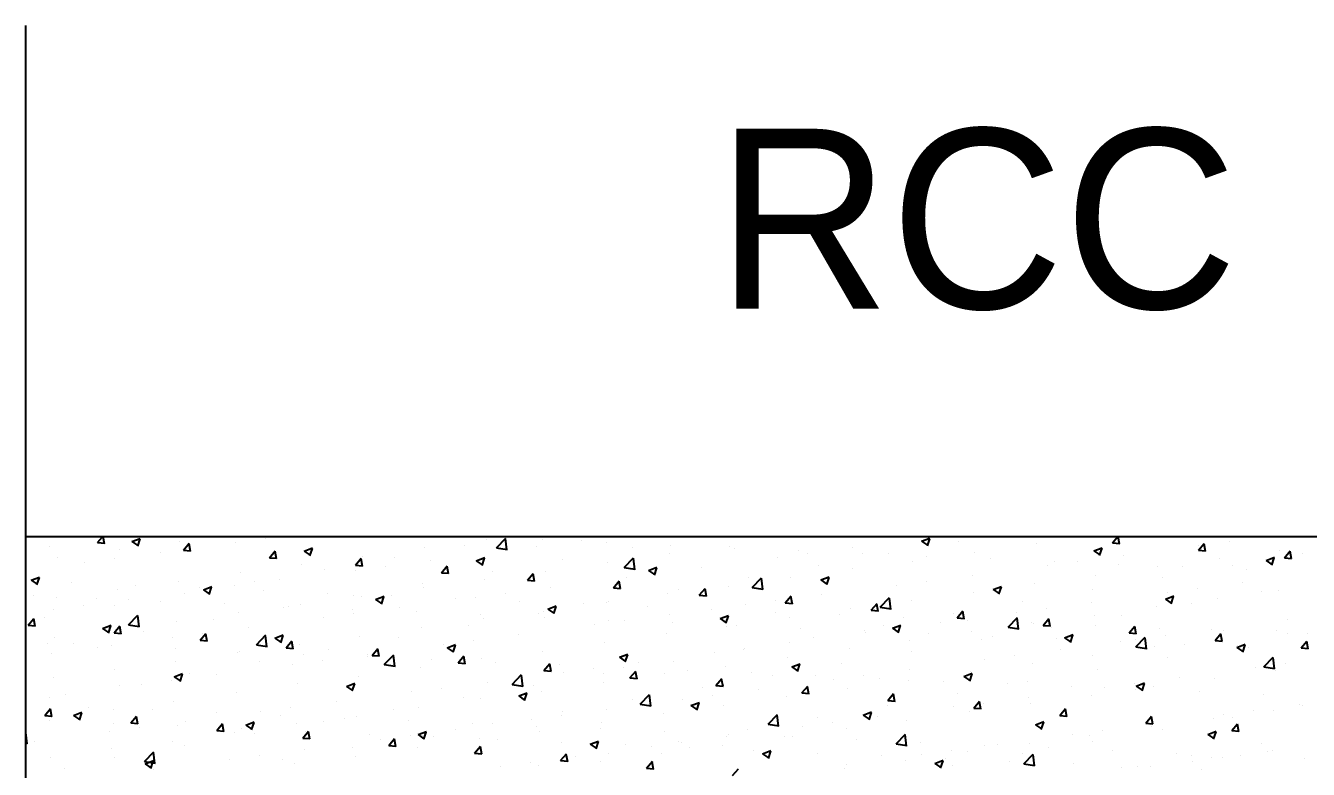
# Model space of a CAD drawing. Header units: metres. Extents: x 2267204 to 2267561, y 3771 to 3959.
# Drawn here: x 2267520.903 to 2267522.144, y 3936.453 to 3937.172 of the extents above; entities that cross this region are included whole.
import ezdxf

# ---------------------------------------------------------------- set-up
doc = ezdxf.new("R2010")
doc.units = ezdxf.units.M
doc.header["$LTSCALE"] = 3.5
doc.header["$MEASUREMENT"] = 0
doc.layers.get('0').update_dxf_attribs({"linetype": 'CONTINUOUS'})
doc.styles.add('Romantic', font='GOTHIC.TTF')

# ---------------------------------------------------------------- blocks, each defined once
blk = doc.blocks.new('A$C267C1C9C')
for p, q in [((4834.478, 2253.551), (4834.478, 2408.139)), ((4996.479, 2388.671), (4834.478, 2388.671)), ((4837.215, 2388.45), (4837.401, 2388.671)), ((4837.484, 2388.403), (4837.435, 2388.671)), ((4851.748, 2388.654), (4851.748, 2388.654)), ((4863.673, 2388.652), (4863.673, 2388.652)), ((4875.885, 2388.446), (4876.074, 2388.671)), ((4876.154, 2388.399), (4876.104, 2388.671)), ((4835.393, 2388.318), (4835.393, 2388.318)), ((4837.215, 2388.45), (4837.488, 2388.426)), ((4838.037, 2388.189), (4838.037, 2388.189)), ((4838.522, 2388.489), (4838.841, 2388.612)), ((4838.522, 2388.489), (4838.749, 2388.336)), ((4838.745, 2388.314), (4838.838, 2388.59)), ((4840.344, 2388.482), (4840.344, 2388.482)), ((4840.49, 2388.163), (4840.711, 2388.425)), ((4840.49, 2388.163), (4840.763, 2388.139)), ((4840.76, 2388.117), (4840.707, 2388.403)), ((4842.487, 2388.449), (4842.487, 2388.449)), ((4843.63, 2388.599), (4843.63, 2388.599)), ((4845.084, 2388.123), (4845.404, 2388.246)), ((4845.308, 2387.948), (4845.4, 2388.224)), ((4849.683, 2388.26), (4849.683, 2388.26)), ((4851.182, 2388.336), (4851.182, 2388.336)), ((4852.027, 2388.582), (4852.027, 2388.582)), ((4852.41, 2388.254), (4852.766, 2388.625)), ((4852.41, 2388.254), (4852.817, 2388.191)), ((4852.813, 2388.173), (4852.762, 2388.607)), ((4852.799, 2388.163), (4852.799, 2388.163)), ((4853.942, 2388.314), (4853.942, 2388.314)), ((4854.185, 2388.551), (4854.185, 2388.551)), ((4855.671, 2388.541), (4855.671, 2388.541)), ((4856.623, 2388.448), (4856.623, 2388.448)), ((4857.603, 2388.248), (4857.603, 2388.248)), ((4859.06, 2388.345), (4859.06, 2388.345)), ((4861.301, 2388.31), (4861.301, 2388.31)), ((4861.498, 2388.242), (4861.498, 2388.242)), ((4865.983, 2388.256), (4865.983, 2388.256)), ((4868.608, 2388.499), (4868.928, 2388.622)), ((4868.608, 2388.499), (4868.836, 2388.346)), ((4868.832, 2388.323), (4868.924, 2388.599)), ((4868.867, 2388.636), (4868.867, 2388.636)), ((4869.999, 2388.478), (4869.999, 2388.478)), ((4872.985, 2388.41), (4872.985, 2388.41)), ((4875.171, 2388.133), (4875.491, 2388.256)), ((4875.394, 2387.958), (4875.487, 2388.234)), ((4875.885, 2388.446), (4876.158, 2388.422)), ((4879.16, 2388.159), (4879.38, 2388.422)), ((4879.16, 2388.159), (4879.433, 2388.135)), ((4879.178, 2388.35), (4879.178, 2388.35)), ((4879.429, 2388.113), (4879.377, 2388.399)), ((4880.322, 2388.501), (4880.322, 2388.501)), ((4835.693, 2387.868), (4835.693, 2387.868)), ((4836.73, 2387.691), (4836.73, 2387.691)), ((4837.874, 2387.841), (4837.874, 2387.841)), ((4839.603, 2388.069), (4839.603, 2388.069)), ((4843.766, 2387.876), (4843.986, 2388.139)), ((4843.766, 2387.876), (4844.039, 2387.853)), ((4844.035, 2387.83), (4843.982, 2388.116)), ((4845.084, 2388.123), (4845.311, 2387.97)), ((4847.041, 2387.59), (4847.261, 2387.852)), ((4847.31, 2387.544), (4847.257, 2387.83)), ((4847.311, 2387.918), (4847.311, 2387.918)), ((4848.519, 2387.879), (4848.519, 2387.879)), ((4849.915, 2387.784), (4849.915, 2387.784)), ((4851.647, 2387.758), (4851.966, 2387.88)), ((4851.647, 2387.758), (4851.874, 2387.605)), ((4851.87, 2387.582), (4851.963, 2387.858)), ((4854.94, 2387.791), (4854.94, 2387.791)), ((4856.65, 2387.696), (4856.65, 2387.696)), ((4857.284, 2387.498), (4857.64, 2387.869)), ((4857.686, 2387.418), (4857.636, 2387.851)), ((4858.995, 2388.018), (4858.995, 2388.018)), ((4863.11, 2387.878), (4863.11, 2387.878)), ((4863.936, 2388.139), (4863.936, 2388.139)), ((4864.253, 2388.028), (4864.253, 2388.028)), ((4866.373, 2388.036), (4866.373, 2388.036)), ((4867.336, 2388.021), (4867.336, 2388.021)), ((4868.268, 2387.746), (4868.268, 2387.746)), ((4868.811, 2387.933), (4868.811, 2387.933)), ((4870.64, 2388.089), (4870.64, 2388.089)), ((4871.249, 2387.83), (4871.249, 2387.83)), ((4873.686, 2387.727), (4873.686, 2387.727)), ((4874.565, 2387.743), (4874.565, 2387.743)), ((4875.171, 2388.133), (4875.398, 2387.98)), ((4876.295, 2387.971), (4876.295, 2387.971)), ((4879.952, 2387.846), (4879.952, 2387.846)), ((4881.733, 2387.768), (4882.053, 2387.89)), ((4881.733, 2387.768), (4881.96, 2387.614)), ((4881.957, 2387.592), (4882.049, 2387.868)), ((4882.258, 2388.138), (4882.258, 2388.138)), ((4882.436, 2387.873), (4882.656, 2388.135)), ((4882.436, 2387.873), (4882.708, 2387.849)), ((4882.705, 2387.826), (4882.652, 2388.113)), ((4883.125, 2388.039), (4883.125, 2388.039)), ((4842.66, 2387.304), (4842.66, 2387.304)), ((4845.005, 2387.625), (4845.005, 2387.625)), ((4845.856, 2387.422), (4845.856, 2387.422)), ((4847.041, 2387.59), (4847.314, 2387.566)), ((4847.042, 2387.405), (4847.042, 2387.405)), ((4848.185, 2387.556), (4848.185, 2387.556)), ((4850.316, 2387.303), (4850.536, 2387.566)), ((4850.316, 2387.303), (4850.589, 2387.28)), ((4850.586, 2387.257), (4850.533, 2387.543)), ((4852.276, 2387.334), (4852.276, 2387.334)), ((4853.592, 2387.017), (4853.812, 2387.279)), ((4853.861, 2386.971), (4853.808, 2387.257)), ((4854.278, 2387.354), (4854.278, 2387.354)), ((4857.284, 2387.498), (4857.69, 2387.435)), ((4858.209, 2387.392), (4858.529, 2387.515)), ((4858.209, 2387.392), (4858.436, 2387.239)), ((4858.433, 2387.216), (4858.525, 2387.492)), ((4858.497, 2387.271), (4858.497, 2387.271)), ((4860.226, 2387.498), (4860.226, 2387.498)), ((4864.673, 2387.564), (4864.673, 2387.564)), ((4865.962, 2387.454), (4865.962, 2387.454)), ((4870.538, 2387.213), (4870.538, 2387.213)), ((4873.422, 2387.593), (4873.422, 2387.593)), ((4875.236, 2387.182), (4875.236, 2387.182)), ((4876.124, 2387.624), (4876.124, 2387.624)), ((4877.607, 2387.525), (4877.607, 2387.525)), ((4878.562, 2387.521), (4878.562, 2387.521)), ((4880.462, 2387.582), (4880.462, 2387.582)), ((4880.999, 2387.418), (4880.999, 2387.418)), ((4834.685, 2387.016), (4835.005, 2387.139)), ((4834.685, 2387.016), (4834.912, 2386.863)), ((4834.908, 2386.841), (4835.001, 2387.117)), ((4836.232, 2386.938), (4836.232, 2386.938)), ((4838.67, 2386.835), (4838.67, 2386.835)), ((4840.288, 2386.962), (4840.288, 2386.962)), ((4841.108, 2386.732), (4841.108, 2386.732)), ((4841.247, 2386.651), (4841.567, 2386.773)), ((4841.471, 2386.475), (4841.563, 2386.751)), ((4842.429, 2386.798), (4842.429, 2386.798)), ((4843.193, 2386.965), (4843.193, 2386.965)), ((4844.158, 2387.026), (4844.158, 2387.026)), ((4849.613, 2386.877), (4849.613, 2386.877)), ((4849.627, 2386.74), (4849.627, 2386.74)), ((4851.972, 2387.061), (4851.972, 2387.061)), ((4853.592, 2387.017), (4853.865, 2386.993)), ((4854.47, 2386.74), (4854.47, 2386.74)), ((4856.867, 2386.73), (4857.087, 2386.993)), ((4856.867, 2386.73), (4857.14, 2386.706)), ((4857.136, 2386.684), (4857.083, 2386.97)), ((4857.354, 2387.12), (4857.354, 2387.12)), ((4860.142, 2386.444), (4860.362, 2386.706)), ((4861.246, 2386.79), (4861.246, 2386.79)), ((4862.01, 2387.107), (4862.01, 2387.107)), ((4862.157, 2386.743), (4862.513, 2387.113)), ((4862.157, 2386.743), (4862.563, 2386.68)), ((4862.559, 2386.662), (4862.509, 2387.095)), ((4863.617, 2387.132), (4863.617, 2387.132)), ((4864.772, 2387.026), (4865.091, 2387.149)), ((4864.772, 2387.026), (4864.999, 2386.873)), ((4864.995, 2386.851), (4865.088, 2387.127)), ((4867.666, 2386.835), (4867.666, 2386.835)), ((4868.809, 2386.985), (4868.809, 2386.985)), ((4871.334, 2386.661), (4871.654, 2386.783)), ((4871.557, 2386.485), (4871.65, 2386.761)), ((4872.929, 2386.89), (4872.929, 2386.89)), ((4877.799, 2387.125), (4877.799, 2387.125)), ((4879.12, 2386.7), (4879.12, 2386.7)), ((4880.85, 2386.928), (4880.85, 2386.928)), ((4834.758, 2386.428), (4834.758, 2386.428)), ((4835.637, 2386.348), (4835.637, 2386.348)), ((4837.195, 2386.325), (4837.195, 2386.325)), ((4837.982, 2386.669), (4837.982, 2386.669)), ((4838.402, 2386.268), (4838.402, 2386.268)), ((4839.633, 2386.222), (4839.633, 2386.222)), ((4840.53, 2386.508), (4840.53, 2386.508)), ((4841.247, 2386.651), (4841.475, 2386.497)), ((4841.286, 2386.648), (4841.286, 2386.648)), ((4843.545, 2386.629), (4843.545, 2386.629)), ((4845.983, 2386.526), (4845.983, 2386.526)), ((4846.95, 2386.42), (4846.95, 2386.42)), ((4847.256, 2386.398), (4847.256, 2386.398)), ((4847.81, 2386.285), (4848.13, 2386.408)), ((4847.81, 2386.285), (4848.037, 2386.132)), ((4848.033, 2386.109), (4848.126, 2386.385)), ((4848.421, 2386.423), (4848.421, 2386.423)), ((4850.858, 2386.32), (4850.858, 2386.32)), ((4851.597, 2386.362), (4851.597, 2386.362)), ((4852.74, 2386.513), (4852.74, 2386.513)), ((4853.296, 2386.217), (4853.296, 2386.217)), ((4858.939, 2386.498), (4858.939, 2386.498)), ((4859.347, 2386.65), (4859.347, 2386.65)), ((4860.142, 2386.444), (4860.415, 2386.42)), ((4860.411, 2386.397), (4860.359, 2386.684)), ((4863.052, 2386.227), (4863.052, 2386.227)), ((4863.417, 2386.157), (4863.638, 2386.42)), ((4863.687, 2386.111), (4863.634, 2386.397)), ((4864.782, 2386.455), (4864.782, 2386.455)), ((4867.031, 2385.987), (4867.386, 2386.357)), ((4867.433, 2385.906), (4867.382, 2386.34)), ((4868.213, 2386.226), (4868.213, 2386.226)), ((4870.585, 2386.568), (4870.585, 2386.568)), ((4871.334, 2386.661), (4871.561, 2386.507)), ((4872.473, 2386.211), (4872.473, 2386.211)), ((4875.136, 2386.668), (4875.136, 2386.668)), ((4877.897, 2386.295), (4878.216, 2386.418)), ((4877.897, 2386.295), (4878.124, 2386.142)), ((4877.977, 2386.549), (4877.977, 2386.549)), ((4878.12, 2386.119), (4878.213, 2386.395)), ((4879.896, 2386.326), (4879.896, 2386.326)), ((4881.557, 2386.58), (4881.557, 2386.58)), ((4882.203, 2386.618), (4882.203, 2386.618)), ((4835.529, 2385.89), (4835.529, 2385.89)), ((4836.672, 2386.04), (4836.672, 2386.04)), ((4837.867, 2386.051), (4837.867, 2386.051)), ((4842.071, 2386.119), (4842.071, 2386.119)), ((4842.605, 2385.784), (4842.605, 2385.784)), ((4844.287, 2385.962), (4844.287, 2385.962)), ((4844.508, 2386.016), (4844.508, 2386.016)), ((4844.949, 2386.105), (4844.949, 2386.105)), ((4846.946, 2385.913), (4846.946, 2385.913)), ((4846.984, 2385.755), (4846.984, 2385.755)), ((4848.713, 2385.983), (4848.713, 2385.983)), ((4849.383, 2385.81), (4849.383, 2385.81)), ((4854.02, 2385.736), (4854.02, 2385.736)), ((4854.223, 2385.834), (4854.223, 2385.834)), ((4854.372, 2385.919), (4854.692, 2386.042)), ((4854.372, 2385.919), (4854.599, 2385.766)), ((4854.596, 2385.744), (4854.688, 2386.02)), ((4855.734, 2386.114), (4855.734, 2386.114)), ((4856.595, 2386.176), (4856.595, 2386.176)), ((4856.683, 2386.193), (4856.683, 2386.193)), ((4858.171, 2386.011), (4858.171, 2386.011)), ((4860.609, 2385.908), (4860.609, 2385.908)), ((4861.909, 2386.077), (4861.909, 2386.077)), ((4863.046, 2385.805), (4863.046, 2385.805)), ((4863.417, 2386.157), (4863.69, 2386.133)), ((4865.906, 2385.934), (4865.906, 2385.934)), ((4866.693, 2385.871), (4866.913, 2386.133)), ((4866.693, 2385.871), (4866.966, 2385.847)), ((4866.962, 2385.824), (4866.909, 2386.111)), ((4867.031, 2385.987), (4867.437, 2385.924)), ((4869.81, 2385.754), (4869.81, 2385.754)), ((4869.968, 2385.584), (4870.188, 2385.846)), ((4870.237, 2385.538), (4870.184, 2385.824)), ((4872.221, 2385.792), (4872.221, 2385.792)), ((4873.364, 2385.942), (4873.364, 2385.942)), ((4875.093, 2386.17), (4875.093, 2386.17)), ((4877.552, 2386.005), (4877.552, 2386.005)), ((4878.893, 2386.123), (4878.893, 2386.123)), ((4834.573, 2385.301), (4834.794, 2385.564)), ((4834.573, 2385.301), (4834.846, 2385.277)), ((4834.843, 2385.255), (4834.79, 2385.541)), ((4835.204, 2385.594), (4835.204, 2385.594)), ((4837.411, 2385.178), (4837.73, 2385.301)), ((4837.634, 2385.002), (4837.727, 2385.278)), ((4837.849, 2385.015), (4838.069, 2385.277)), ((4838.118, 2384.968), (4838.065, 2385.255)), ((4838.396, 2385.318), (4838.751, 2385.688)), ((4838.396, 2385.318), (4838.802, 2385.255)), ((4838.798, 2385.237), (4838.747, 2385.671)), ((4840.233, 2385.441), (4840.233, 2385.441)), ((4841.624, 2385.505), (4841.624, 2385.505)), ((4842.957, 2385.225), (4842.957, 2385.225)), ((4845.841, 2385.604), (4845.841, 2385.604)), ((4849.572, 2385.22), (4849.572, 2385.22)), ((4851.357, 2385.279), (4851.357, 2385.279)), ((4851.821, 2385.707), (4851.821, 2385.707)), ((4851.916, 2385.541), (4851.916, 2385.541)), ((4854.259, 2385.604), (4854.259, 2385.604)), ((4856.153, 2385.319), (4856.153, 2385.319)), ((4856.696, 2385.501), (4856.696, 2385.501)), ((4857.296, 2385.47), (4857.296, 2385.47)), ((4859.025, 2385.697), (4859.025, 2385.697)), ((4859.134, 2385.398), (4859.134, 2385.398)), ((4860.935, 2385.553), (4861.255, 2385.676)), ((4860.935, 2385.553), (4861.162, 2385.4)), ((4861.158, 2385.378), (4861.251, 2385.654)), ((4861.19, 2385.27), (4861.19, 2385.27)), ((4861.572, 2385.295), (4861.572, 2385.295)), ((4863.562, 2385.612), (4863.562, 2385.612)), ((4865.484, 2385.702), (4865.484, 2385.702)), ((4867.147, 2385.297), (4867.147, 2385.297)), ((4867.497, 2385.188), (4867.817, 2385.311)), ((4867.721, 2385.012), (4867.813, 2385.288)), ((4867.922, 2385.599), (4867.922, 2385.599)), ((4869.337, 2385.412), (4869.337, 2385.412)), ((4869.968, 2385.584), (4870.241, 2385.56)), ((4870.359, 2385.496), (4870.359, 2385.496)), ((4871.904, 2385.231), (4872.26, 2385.602)), ((4871.904, 2385.231), (4872.31, 2385.168)), ((4872.306, 2385.15), (4872.256, 2385.584)), ((4872.797, 2385.393), (4872.797, 2385.393)), ((4872.874, 2385.37), (4872.874, 2385.37)), ((4873.243, 2385.298), (4873.463, 2385.56)), ((4873.243, 2385.298), (4873.516, 2385.274)), ((4873.513, 2385.251), (4873.46, 2385.537)), ((4875.18, 2385.662), (4875.18, 2385.662)), ((4875.235, 2385.29), (4875.235, 2385.29)), ((4876.23, 2385.665), (4876.23, 2385.665)), ((4876.519, 2385.011), (4876.739, 2385.273)), ((4876.788, 2384.965), (4876.735, 2385.251)), ((4882.532, 2385.506), (4882.532, 2385.506)), ((4835.582, 2384.828), (4835.582, 2384.828)), ((4837.411, 2385.178), (4837.638, 2385.025)), ((4837.849, 2385.015), (4838.122, 2384.991)), ((4837.926, 2385.149), (4837.926, 2385.149)), ((4838.961, 2385.048), (4838.961, 2385.048)), ((4840.084, 2384.847), (4840.084, 2384.847)), ((4841.124, 2384.728), (4841.344, 2384.991)), ((4841.228, 2384.997), (4841.228, 2384.997)), ((4841.393, 2384.682), (4841.34, 2384.968)), ((4843.269, 2384.562), (4843.625, 2384.933)), ((4843.671, 2384.481), (4843.621, 2384.915)), ((4843.973, 2384.812), (4844.293, 2384.935)), ((4843.973, 2384.812), (4844.2, 2384.659)), ((4844.196, 2384.637), (4844.289, 2384.912)), ((4847.2, 2384.877), (4847.2, 2384.877)), ((4848.694, 2384.822), (4848.694, 2384.822)), ((4853.269, 2384.939), (4853.269, 2384.939)), ((4858.884, 2384.977), (4858.884, 2384.977)), ((4864.009, 2385.192), (4864.009, 2385.192)), ((4864.484, 2384.84), (4864.484, 2384.84)), ((4866.447, 2385.089), (4866.447, 2385.089)), ((4866.464, 2385.034), (4866.464, 2385.034)), ((4867.497, 2385.188), (4867.724, 2385.035)), ((4867.607, 2385.184), (4867.607, 2385.184)), ((4868.885, 2384.986), (4868.885, 2384.986)), ((4870.529, 2385.048), (4870.529, 2385.048)), ((4870.904, 2384.751), (4870.904, 2384.751)), ((4871.322, 2384.883), (4871.322, 2384.883)), ((4873.567, 2385.208), (4873.567, 2385.208)), ((4873.76, 2384.78), (4873.76, 2384.78)), ((4874.06, 2384.822), (4874.38, 2384.945)), ((4874.06, 2384.822), (4874.287, 2384.669)), ((4874.283, 2384.646), (4874.376, 2384.922)), ((4876.519, 2385.011), (4876.791, 2384.987)), ((4876.776, 2384.748), (4876.776, 2384.748)), ((4876.778, 2384.475), (4877.133, 2384.846)), ((4877.18, 2384.394), (4877.129, 2384.828)), ((4877.672, 2385.188), (4877.672, 2385.188)), ((4877.919, 2384.899), (4877.919, 2384.899)), ((4879.648, 2385.127), (4879.648, 2385.127)), ((4879.794, 2384.724), (4880.014, 2384.987)), ((4879.841, 2384.806), (4879.841, 2384.806)), ((4880.063, 2384.678), (4880.01, 2384.964)), ((4880.11, 2385.085), (4880.11, 2385.085)), ((4882.147, 2385.098), (4882.147, 2385.098)), ((4882.548, 2384.982), (4882.548, 2384.982)), ((4883.3, 2384.982), (4883.3, 2384.982)), ((4835.324, 2384.617), (4835.324, 2384.617)), ((4836.298, 2384.591), (4836.298, 2384.591)), ((4837.2, 2384.467), (4837.2, 2384.467)), ((4837.762, 2384.514), (4837.762, 2384.514)), ((4840.199, 2384.411), (4840.199, 2384.411)), ((4841.124, 2384.728), (4841.397, 2384.704)), ((4842.549, 2384.264), (4842.549, 2384.264)), ((4842.637, 2384.308), (4842.637, 2384.308)), ((4843.269, 2384.562), (4843.675, 2384.499)), ((4844.399, 2384.442), (4844.619, 2384.704)), ((4844.399, 2384.442), (4844.672, 2384.418)), ((4844.669, 2384.395), (4844.616, 2384.682)), ((4844.894, 2384.585), (4844.894, 2384.585)), ((4846.031, 2384.364), (4846.031, 2384.364)), ((4847.675, 2384.155), (4847.895, 2384.418)), ((4847.944, 2384.109), (4847.891, 2384.395)), ((4850.396, 2384.561), (4850.396, 2384.561)), ((4850.536, 2384.446), (4850.855, 2384.569)), ((4850.536, 2384.446), (4850.763, 2384.293)), ((4850.759, 2384.271), (4850.852, 2384.547)), ((4851.539, 2384.712), (4851.539, 2384.712)), ((4854.167, 2384.314), (4854.167, 2384.314)), ((4856.539, 2384.656), (4856.539, 2384.656)), ((4860.708, 2384.276), (4860.708, 2384.276)), ((4861.821, 2384.383), (4861.821, 2384.383)), ((4861.851, 2384.426), (4861.851, 2384.426)), ((4863.58, 2384.654), (4863.58, 2384.654)), ((4865.851, 2384.414), (4865.851, 2384.414)), ((4868.157, 2384.706), (4868.157, 2384.706)), ((4868.241, 2384.294), (4868.241, 2384.294)), ((4873.892, 2384.369), (4873.892, 2384.369)), ((4876.197, 2384.677), (4876.197, 2384.677)), ((4876.778, 2384.475), (4877.184, 2384.412)), ((4877.496, 2384.484), (4877.496, 2384.484)), ((4878.635, 2384.574), (4878.635, 2384.574)), ((4879.794, 2384.724), (4880.067, 2384.701)), ((4880.622, 2384.456), (4880.942, 2384.579)), ((4880.622, 2384.456), (4880.849, 2384.303)), ((4880.637, 2384.525), (4880.637, 2384.525)), ((4880.846, 2384.281), (4880.938, 2384.557)), ((4881.073, 2384.471), (4881.073, 2384.471)), ((4883.069, 2384.438), (4883.289, 2384.7)), ((4883.069, 2384.438), (4883.342, 2384.414)), ((4883.338, 2384.392), (4883.286, 2384.678)), ((4835.471, 2384.239), (4835.471, 2384.239)), ((4840.177, 2383.921), (4840.177, 2383.921)), ((4843.368, 2383.907), (4843.368, 2383.907)), ((4844.64, 2383.803), (4844.64, 2383.803)), ((4845.075, 2384.205), (4845.075, 2384.205)), ((4845.783, 2383.954), (4845.783, 2383.954)), ((4847.512, 2384.182), (4847.512, 2384.182)), ((4847.512, 2384.102), (4847.512, 2384.102)), ((4847.675, 2384.155), (4847.948, 2384.131)), ((4848.142, 2383.806), (4848.498, 2384.177)), ((4848.142, 2383.806), (4848.549, 2383.743)), ((4848.545, 2383.725), (4848.494, 2384.159)), ((4849.95, 2383.999), (4849.95, 2383.999)), ((4850.95, 2383.869), (4851.17, 2384.131)), ((4850.95, 2383.869), (4851.223, 2383.845)), ((4851.219, 2383.822), (4851.166, 2384.108)), ((4851.861, 2384.021), (4851.861, 2384.021)), ((4852.387, 2383.896), (4852.387, 2383.896)), ((4854.225, 2383.582), (4854.445, 2383.844)), ((4854.494, 2383.536), (4854.442, 2383.822)), ((4854.825, 2383.793), (4854.825, 2383.793)), ((4857.098, 2384.081), (4857.418, 2384.203)), ((4857.098, 2384.081), (4857.325, 2383.927)), ((4857.321, 2383.905), (4857.414, 2384.181)), ((4857.824, 2383.896), (4857.824, 2383.896)), ((4859.158, 2383.925), (4859.158, 2383.925)), ((4863.506, 2384.092), (4863.506, 2384.092)), ((4863.661, 2383.715), (4863.98, 2383.838)), ((4863.884, 2383.539), (4863.977, 2383.815)), ((4865.578, 2383.837), (4865.578, 2383.837)), ((4871.019, 2383.991), (4871.019, 2383.991)), ((4872.163, 2384.141), (4872.163, 2384.141)), ((4872.818, 2383.85), (4872.818, 2383.85)), ((4875.125, 2384.142), (4875.125, 2384.142)), ((4877.974, 2384.067), (4877.974, 2384.067)), ((4881.651, 2383.719), (4882.007, 2384.09)), ((4882.053, 2383.638), (4882.003, 2384.072)), ((4882.474, 2383.856), (4882.474, 2383.856)), ((4835.526, 2383.307), (4835.526, 2383.307)), ((4837.871, 2383.629), (4837.871, 2383.629)), ((4840.136, 2383.339), (4840.456, 2383.462)), ((4840.136, 2383.339), (4840.363, 2383.186)), ((4840.36, 2383.164), (4840.452, 2383.44)), ((4840.705, 2383.45), (4840.705, 2383.45)), ((4841.756, 2383.424), (4841.756, 2383.424)), ((4847.145, 2383.357), (4847.145, 2383.357)), ((4849.516, 2383.7), (4849.516, 2383.7)), ((4853.016, 2383.05), (4853.372, 2383.421)), ((4853.418, 2382.969), (4853.367, 2383.403)), ((4854.225, 2383.582), (4854.498, 2383.558)), ((4854.951, 2383.518), (4854.951, 2383.518)), ((4856.094, 2383.669), (4856.094, 2383.669)), ((4856.495, 2383.468), (4856.495, 2383.468)), ((4857.263, 2383.69), (4857.263, 2383.69)), ((4857.5, 2383.296), (4857.721, 2383.558)), ((4857.5, 2383.296), (4857.773, 2383.272)), ((4857.77, 2383.249), (4857.717, 2383.535)), ((4858.828, 2383.457), (4858.828, 2383.457)), ((4859.7, 2383.587), (4859.7, 2383.587)), ((4860.776, 2383.009), (4860.996, 2383.271)), ((4861.135, 2383.75), (4861.135, 2383.75)), ((4862.138, 2383.484), (4862.138, 2383.484)), ((4862.915, 2383.38), (4862.915, 2383.38)), ((4863.661, 2383.715), (4863.888, 2383.562)), ((4864.576, 2383.381), (4864.576, 2383.381)), ((4866.406, 2383.383), (4866.406, 2383.383)), ((4867.013, 2383.278), (4867.013, 2383.278)), ((4868.136, 2383.611), (4868.136, 2383.611)), ((4870.223, 2383.349), (4870.543, 2383.472)), ((4870.223, 2383.349), (4870.45, 2383.196)), ((4870.446, 2383.174), (4870.539, 2383.45)), ((4870.474, 2383.528), (4870.474, 2383.528)), ((4875.311, 2383.61), (4875.311, 2383.61)), ((4878.447, 2383.326), (4878.447, 2383.326)), ((4879.785, 2383.286), (4879.785, 2383.286)), ((4881.331, 2383.705), (4881.331, 2383.705)), ((4881.651, 2383.719), (4882.057, 2383.656)), ((4882.092, 2383.578), (4882.092, 2383.578)), ((4838.042, 2382.993), (4838.042, 2382.993)), ((4838.883, 2383.045), (4838.883, 2383.045)), ((4840.026, 2383.196), (4840.026, 2383.196)), ((4844.838, 2383.065), (4844.838, 2383.065)), ((4846.699, 2382.974), (4847.019, 2383.096)), ((4846.699, 2382.974), (4846.926, 2382.82)), ((4846.922, 2382.798), (4847.015, 2383.074)), ((4850.338, 2382.911), (4850.338, 2382.911)), ((4852.067, 2383.138), (4852.067, 2383.138)), ((4853.016, 2383.05), (4853.422, 2382.987)), ((4853.832, 2383.011), (4853.832, 2383.011)), ((4854.112, 2382.793), (4854.112, 2382.793)), ((4856.484, 2383.136), (4856.484, 2383.136)), ((4860.252, 2382.923), (4860.252, 2382.923)), ((4860.776, 2383.009), (4861.049, 2382.985)), ((4861.045, 2382.963), (4860.992, 2383.249)), ((4862.379, 2382.853), (4862.379, 2382.853)), ((4864.051, 2382.722), (4864.271, 2382.985)), ((4864.32, 2382.676), (4864.267, 2382.962)), ((4865.263, 2383.233), (4865.263, 2383.233)), ((4865.795, 2382.893), (4865.795, 2382.893)), ((4868.102, 2383.186), (4868.102, 2383.186)), ((4869.451, 2383.175), (4869.451, 2383.175)), ((4871.889, 2383.072), (4871.889, 2383.072)), ((4872.648, 2383.153), (4872.648, 2383.153)), ((4874.326, 2382.969), (4874.326, 2382.969)), ((4875.575, 2382.947), (4875.575, 2382.947)), ((4876.718, 2383.098), (4876.718, 2383.098)), ((4876.764, 2382.866), (4876.764, 2382.866)), ((4876.785, 2382.984), (4877.105, 2383.106)), ((4876.785, 2382.984), (4877.013, 2382.83)), ((4877.009, 2382.808), (4877.101, 2383.084)), ((4877.441, 2382.964), (4877.441, 2382.964)), ((4835.379, 2382.536), (4835.379, 2382.536)), ((4835.999, 2382.666), (4835.999, 2382.666)), ((4840.122, 2382.401), (4840.122, 2382.401)), ((4842.494, 2382.744), (4842.494, 2382.744)), ((4846.311, 2382.38), (4846.311, 2382.38)), ((4849.195, 2382.76), (4849.195, 2382.76)), ((4851.169, 2382.554), (4851.169, 2382.554)), ((4851.805, 2382.501), (4851.805, 2382.501)), ((4853.261, 2382.608), (4853.581, 2382.731)), ((4853.261, 2382.608), (4853.488, 2382.455)), ((4853.485, 2382.432), (4853.577, 2382.708)), ((4857.589, 2382.466), (4857.589, 2382.466)), ((4857.889, 2382.294), (4858.245, 2382.665)), ((4857.889, 2382.294), (4858.295, 2382.231)), ((4858.291, 2382.214), (4858.241, 2382.647)), ((4859.506, 2382.475), (4859.506, 2382.475)), ((4859.824, 2382.242), (4860.143, 2382.365)), ((4860.047, 2382.067), (4860.14, 2382.343)), ((4860.65, 2382.625), (4860.65, 2382.625)), ((4863.451, 2382.572), (4863.451, 2382.572)), ((4864.051, 2382.722), (4864.324, 2382.699)), ((4867.326, 2382.436), (4867.546, 2382.698)), ((4867.326, 2382.436), (4867.599, 2382.412)), ((4867.596, 2382.389), (4867.543, 2382.676)), ((4869.985, 2382.696), (4869.985, 2382.696)), ((4870.602, 2382.149), (4870.822, 2382.412)), ((4870.871, 2382.103), (4870.818, 2382.389)), ((4870.961, 2382.34), (4870.961, 2382.34)), ((4872.691, 2382.568), (4872.691, 2382.568)), ((4872.763, 2382.33), (4872.763, 2382.33)), ((4875.069, 2382.622), (4875.069, 2382.622)), ((4879.201, 2382.763), (4879.201, 2382.763)), ((4881.639, 2382.66), (4881.639, 2382.66)), ((4835.207, 2381.867), (4835.427, 2382.129)), ((4835.207, 2381.867), (4835.48, 2381.843)), ((4835.476, 2381.82), (4835.423, 2382.106)), ((4836.3, 2381.867), (4836.619, 2381.989)), ((4836.3, 2381.867), (4836.527, 2381.713)), ((4836.523, 2381.691), (4836.616, 2381.967)), ((4836.872, 2382.181), (4836.872, 2382.181)), ((4837.815, 2382.109), (4837.815, 2382.109)), ((4838.482, 2381.58), (4838.702, 2381.842)), ((4838.752, 2381.534), (4838.699, 2381.82)), ((4839.31, 2382.078), (4839.31, 2382.078)), ((4841.748, 2381.975), (4841.748, 2381.975)), ((4843.438, 2382.002), (4843.438, 2382.002)), ((4844.185, 2381.872), (4844.185, 2381.872)), ((4844.581, 2382.153), (4844.581, 2382.153)), ((4847.089, 2381.837), (4847.089, 2381.837)), ((4848.506, 2382.097), (4848.506, 2382.097)), ((4849.461, 2382.18), (4849.461, 2382.18)), ((4854.893, 2381.867), (4854.893, 2381.867)), ((4854.926, 2382.009), (4854.926, 2382.009)), ((4856.623, 2382.095), (4856.623, 2382.095)), ((4858.773, 2381.937), (4858.773, 2381.937)), ((4859.824, 2382.242), (4860.051, 2382.089)), ((4861.079, 2382.23), (4861.079, 2382.23)), ((4862.763, 2381.539), (4863.118, 2381.909)), ((4863.165, 2381.458), (4863.114, 2381.891)), ((4866.386, 2381.876), (4866.706, 2381.999)), ((4866.386, 2381.876), (4866.613, 2381.723)), ((4866.61, 2381.701), (4866.702, 2381.977)), ((4866.934, 2381.81), (4866.934, 2381.81)), ((4867.322, 2382.239), (4867.322, 2382.239)), ((4869.818, 2382.19), (4869.818, 2382.19)), ((4870.418, 2382.008), (4870.418, 2382.008)), ((4870.602, 2382.149), (4870.875, 2382.125)), ((4873.877, 2381.863), (4874.097, 2382.125)), ((4873.877, 2381.863), (4874.15, 2381.839)), ((4874.146, 2381.816), (4874.093, 2382.103)), ((4877.152, 2381.576), (4877.372, 2381.839)), ((4877.421, 2381.53), (4877.369, 2381.816)), ((4880.13, 2381.904), (4880.13, 2381.904)), ((4880.449, 2381.8), (4880.449, 2381.8)), ((4881.273, 2382.055), (4881.273, 2382.055)), ((4882.036, 2382.058), (4882.036, 2382.058)), ((4883.002, 2382.282), (4883.002, 2382.282)), ((4883.112, 2382.257), (4883.112, 2382.257)), ((4835.398, 2381.67), (4835.398, 2381.67)), ((4835.471, 2381.787), (4835.471, 2381.787)), ((4837.835, 2381.567), (4837.835, 2381.567)), ((4838.482, 2381.58), (4838.755, 2381.556)), ((4838.825, 2381.395), (4838.825, 2381.395)), ((4840.273, 2381.465), (4840.273, 2381.465)), ((4840.554, 2381.623), (4840.554, 2381.623)), ((4841.758, 2381.293), (4841.978, 2381.556)), ((4842.027, 2381.247), (4841.974, 2381.533)), ((4842.71, 2381.362), (4842.71, 2381.362)), ((4842.862, 2381.501), (4843.182, 2381.624)), ((4842.862, 2381.501), (4843.089, 2381.348)), ((4843.085, 2381.325), (4843.178, 2381.601)), ((4844.783, 2381.545), (4844.783, 2381.545)), ((4845.843, 2381.64), (4845.843, 2381.64)), ((4846.623, 2381.769), (4846.623, 2381.769)), ((4849.061, 2381.666), (4849.061, 2381.666)), ((4850.866, 2381.337), (4850.866, 2381.337)), ((4851.498, 2381.563), (4851.498, 2381.563)), ((4852.263, 2381.551), (4852.263, 2381.551)), ((4853.75, 2381.717), (4853.75, 2381.717)), ((4853.936, 2381.46), (4853.936, 2381.46)), ((4856.373, 2381.357), (4856.373, 2381.357)), ((4856.428, 2381.616), (4856.428, 2381.616)), ((4861.996, 2381.325), (4861.996, 2381.325)), ((4862.763, 2381.539), (4863.169, 2381.476)), ((4864.062, 2381.432), (4864.062, 2381.432)), ((4864.659, 2381.782), (4864.659, 2381.782)), ((4865.205, 2381.582), (4865.205, 2381.582)), ((4865.74, 2381.373), (4865.74, 2381.373)), ((4868.046, 2381.666), (4868.046, 2381.666)), ((4872.949, 2381.511), (4873.268, 2381.633)), ((4872.949, 2381.511), (4873.176, 2381.358)), ((4873.172, 2381.335), (4873.265, 2381.611)), ((4877.152, 2381.576), (4877.425, 2381.552)), ((4877.246, 2381.525), (4877.246, 2381.525)), ((4877.385, 2381.444), (4877.385, 2381.444)), ((4877.786, 2381.343), (4877.786, 2381.343)), ((4879.73, 2381.766), (4879.73, 2381.766)), ((4880.427, 2381.29), (4880.648, 2381.552)), ((4880.697, 2381.243), (4880.644, 2381.53)), ((4834.478, 2381.234), (4834.483, 2381.24)), ((4834.53, 2380.789), (4834.479, 2381.222)), ((4834.798, 2380.865), (4834.798, 2380.865)), ((4837.682, 2381.244), (4837.682, 2381.244)), ((4840.066, 2380.881), (4840.066, 2380.881)), ((4841.758, 2381.293), (4842.031, 2381.27)), ((4842.438, 2381.223), (4842.438, 2381.223)), ((4843.18, 2381.183), (4843.18, 2381.183)), ((4845.033, 2381.007), (4845.253, 2381.269)), ((4845.033, 2381.007), (4845.306, 2380.983)), ((4845.148, 2381.259), (4845.148, 2381.259)), ((4845.302, 2380.961), (4845.249, 2381.247)), ((4847.586, 2381.156), (4847.586, 2381.156)), ((4847.994, 2380.959), (4847.994, 2380.959)), ((4848.308, 2380.72), (4848.528, 2380.983)), ((4848.577, 2380.674), (4848.525, 2380.96)), ((4849.137, 2381.11), (4849.137, 2381.11)), ((4849.425, 2381.135), (4849.744, 2381.258)), ((4849.425, 2381.135), (4849.652, 2380.982)), ((4849.6, 2381.094), (4849.6, 2381.094)), ((4849.648, 2380.96), (4849.74, 2381.235)), ((4850.023, 2381.053), (4850.023, 2381.053)), ((4851.75, 2380.981), (4851.75, 2380.981)), ((4852.461, 2380.95), (4852.461, 2380.95)), ((4854.056, 2381.273), (4854.056, 2381.273)), ((4854.899, 2380.847), (4854.899, 2380.847)), ((4855.987, 2380.769), (4856.307, 2380.892)), ((4856.21, 2380.594), (4856.303, 2380.87)), ((4858.811, 2381.254), (4858.811, 2381.254)), ((4859.333, 2380.868), (4859.333, 2380.868)), ((4859.448, 2380.824), (4859.448, 2380.824)), ((4861.178, 2381.052), (4861.178, 2381.052)), ((4861.249, 2381.151), (4861.249, 2381.151)), ((4863.395, 2381.052), (4863.395, 2381.052)), ((4863.686, 2381.048), (4863.686, 2381.048)), ((4866.124, 2380.945), (4866.124, 2380.945)), ((4867.636, 2380.783), (4867.992, 2381.153)), ((4868.038, 2380.702), (4867.988, 2381.136)), ((4868.562, 2380.842), (4868.562, 2380.842)), ((4874.373, 2381.146), (4874.373, 2381.146)), ((4875.014, 2381.102), (4875.014, 2381.102)), ((4875.123, 2380.886), (4875.123, 2380.886)), ((4875.517, 2381.297), (4875.517, 2381.297)), ((4879.511, 2381.145), (4879.831, 2381.268)), ((4879.511, 2381.145), (4879.738, 2380.992)), ((4879.735, 2380.969), (4879.827, 2381.245)), ((4880.427, 2381.29), (4880.7, 2381.266)), ((4834.478, 2380.815), (4834.534, 2380.807)), ((4837.76, 2380.589), (4837.76, 2380.589)), ((4839.001, 2380.114), (4839.357, 2380.484)), ((4839.403, 2380.033), (4839.353, 2380.466)), ((4840.517, 2380.726), (4840.517, 2380.726)), ((4843.38, 2380.352), (4843.38, 2380.352)), ((4845.11, 2380.579), (4845.11, 2380.579)), ((4846.937, 2380.637), (4846.937, 2380.637)), ((4848.308, 2380.72), (4848.581, 2380.696)), ((4849.405, 2380.659), (4849.405, 2380.659)), ((4851.583, 2380.434), (4851.804, 2380.696)), ((4851.583, 2380.434), (4851.856, 2380.41)), ((4851.853, 2380.387), (4851.8, 2380.674)), ((4854.859, 2380.147), (4855.079, 2380.41)), ((4855.128, 2380.101), (4855.075, 2380.387)), ((4855.987, 2380.769), (4856.214, 2380.616)), ((4856.67, 2380.411), (4856.67, 2380.411)), ((4857.336, 2380.744), (4857.336, 2380.744)), ((4858.305, 2380.674), (4858.305, 2380.674)), ((4858.717, 2380.417), (4858.717, 2380.417)), ((4859.774, 2380.641), (4859.774, 2380.641)), ((4861.024, 2380.709), (4861.024, 2380.709)), ((4862.212, 2380.538), (4862.212, 2380.538)), ((4862.549, 2380.404), (4862.869, 2380.526)), ((4862.549, 2380.404), (4862.777, 2380.25)), ((4862.773, 2380.228), (4862.865, 2380.504)), ((4864.649, 2380.435), (4864.649, 2380.435)), ((4867.636, 2380.783), (4868.042, 2380.72)), ((4868.617, 2380.388), (4868.617, 2380.388)), ((4869.76, 2380.539), (4869.76, 2380.539)), ((4870.363, 2380.488), (4870.363, 2380.488)), ((4870.999, 2380.739), (4870.999, 2380.739)), ((4871.489, 2380.767), (4871.489, 2380.767)), ((4872.46, 2380.429), (4872.46, 2380.429)), ((4872.51, 2380.027), (4872.865, 2380.398)), ((4872.707, 2380.809), (4872.707, 2380.809)), ((4872.912, 2379.946), (4872.861, 2380.38)), ((4873.437, 2380.636), (4873.437, 2380.636)), ((4875.875, 2380.533), (4875.875, 2380.533)), ((4878.312, 2380.43), (4878.312, 2380.43)), ((4878.88, 2380.34), (4878.88, 2380.34)), ((4881.543, 2380.797), (4881.543, 2380.797)), ((4881.801, 2380.481), (4881.801, 2380.481)), ((4881.981, 2380.538), (4881.981, 2380.538)), ((4835.415, 2380.267), (4835.415, 2380.267)), ((4835.964, 2379.86), (4835.964, 2379.86)), ((4837.854, 2380.268), (4837.854, 2380.268)), ((4839.001, 2380.114), (4839.407, 2380.051)), ((4839.025, 2380.028), (4839.345, 2380.151)), ((4839.025, 2380.028), (4839.252, 2379.875)), ((4839.249, 2379.852), (4839.341, 2380.128)), ((4842.237, 2380.201), (4842.237, 2380.201)), ((4844.274, 2380.18), (4844.274, 2380.18)), ((4844.727, 2380.025), (4844.727, 2380.025)), ((4847.034, 2380.317), (4847.034, 2380.317)), ((4852.549, 2379.916), (4852.549, 2379.916)), ((4853.692, 2380.066), (4853.692, 2380.066)), ((4854.007, 2379.953), (4854.007, 2379.953)), ((4854.859, 2380.147), (4855.132, 2380.123)), ((4855.421, 2380.294), (4855.421, 2380.294)), ((4856.373, 2380.096), (4856.373, 2380.096)), ((4858.134, 2379.861), (4858.354, 2380.123)), ((4858.134, 2379.861), (4858.407, 2379.837)), ((4858.403, 2379.814), (4858.35, 2380.101)), ((4865.684, 2379.853), (4865.684, 2379.853)), ((4865.733, 2380.009), (4865.733, 2380.009)), ((4867.087, 2380.332), (4867.087, 2380.332)), ((4867.991, 2380.146), (4867.991, 2380.146)), ((4869.112, 2380.038), (4869.432, 2380.161)), ((4869.112, 2380.038), (4869.339, 2379.885)), ((4869.335, 2379.862), (4869.428, 2380.138)), ((4869.524, 2380.229), (4869.524, 2380.229)), ((4869.797, 2379.972), (4869.797, 2379.972)), ((4871.962, 2380.126), (4871.962, 2380.126)), ((4872.51, 2380.027), (4872.916, 2379.964)), ((4874.4, 2380.023), (4874.4, 2380.023)), ((4876.217, 2379.883), (4876.217, 2379.883)), ((4876.837, 2379.92), (4876.837, 2379.92)), ((4877.33, 2379.924), (4877.33, 2379.924)), ((4878.929, 2380.103), (4878.929, 2380.103)), ((4879.674, 2380.246), (4879.674, 2380.246)), ((4880.072, 2380.254), (4880.072, 2380.254)), ((4880.75, 2380.327), (4880.75, 2380.327)), ((4883.187, 2380.224), (4883.187, 2380.224)), ((4839.353, 2379.822), (4839.353, 2379.822)), ((4861.409, 2379.574), (4861.629, 2379.837)), ((4879.275, 2379.817), (4879.275, 2379.817))]:
    blk.add_line(p, q)
at = {"style": 'Romantic'}
blk.add_text('RCC LINTEL BAND', height=6.84957, dxfattribs=at).set_placement((4860.799, 2397.364))

msp = doc.modelspace()

# ---------------------------------------------------------------- block references
at = {"ltscale": 400, "xscale": 0.0254007739713416, "yscale": 0.0254007739713416, "zscale": 0.0254007739713416}
msp.add_blockref('A$C267C1C9C', (2267398.10333, 3876.00377), dxfattribs=at)

doc.saveas('drawing.dxf')
